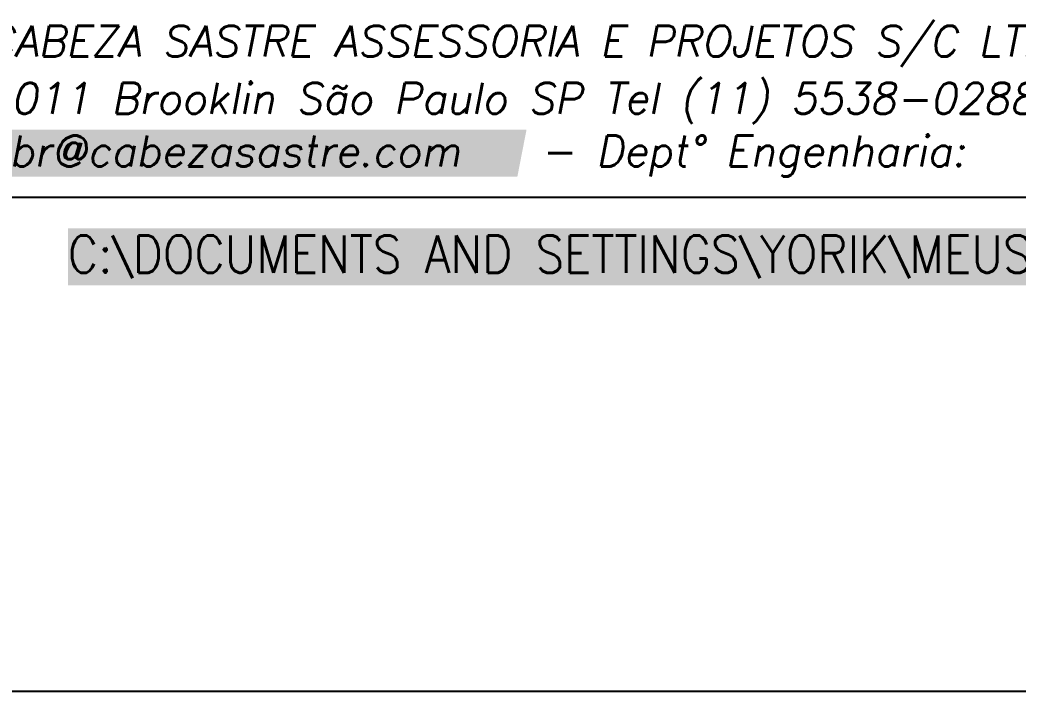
# Paper-space layout 'Layout1' of a CAD drawing. Extents: x 318 to 527, y 161 to 458.
# Drawn here: x 407.64 to 439.76, y 160.74 to 182.34 of the extents above; entities that cross this region are included whole.
import ezdxf
from ezdxf.enums import TextEntityAlignment as Align

# ---------------------------------------------------------------- set-up
doc = ezdxf.new("R2010")
doc.units = 0
doc.header["$LTSCALE"] = 10
doc.layers.get('0').update_dxf_attribs({"linetype": 'CONTINUOUS'})
doc.layers.add('ARQ-FLH', color=4, linetype='CONTINUOUS')
doc.styles.add('ARIAL', font='ARIAL.TTF')
doc.styles.add('ARIAL_BOLD', font='ARIALBD.TTF')
doc.styles.add('ROMANS', font='ROMANS.shx', dxfattribs={"width": 0.9})
doc.styles.add('ROMANS_ITALIC', font='ROMANS.shx', dxfattribs={"oblique": 11})

# ---------------------------------------------------------------- blocks, each defined once
blk = doc.blocks.new('*X69')
at = {"layer": 'ARQ-FLH', "color": 9, "linetype": 'CONTINUOUS'}
blk.add_solid([(-122.805, 16.658), (-122.512, 18.167), (-103.807, 16.658), (-103.513, 18.167)], dxfattribs=at)
at = {"layer": 'ARQ-FLH', "color": 2, "linetype": 'CONTINUOUS', "style": 'ROMANS_ITALIC', "oblique": 11}
for s, p in [(' C&S CABEZA SASTRE ASSESSORIA E PROJETOS S/C LTDA', (-125.083, 20.524)), ('Rua Nebraska 443 2ºandar 04560-011 Brooklin São Paulo SP Tel (11) 5538-0288 Fax (11) 5561-5709', (-144.412, 18.685)), (' - Dept° Engenharia:', (-103.743, 16.988)), ('arq.br@cabezasastre.com', (-122.741, 16.988))]:
    blk.add_text(s, height=0.99, dxfattribs=at).set_placement(p)
blk = doc.blocks.new('*X70')
at = {"layer": 'ARQ-FLH', "color": 9, "linetype": 'CONTINUOUS'}
blk.add_solid([(-118.269, 13.165), (-118.269, 14.993), (-24.257, 13.165), (-24.257, 14.993)], dxfattribs=at)
at = {"layer": 'ARQ-FLH', "color": 1, "linetype": 'CONTINUOUS', "style": 'ROMANS', "width": 0.9}
blk.add_text('C:\\DOCUMENTS AND SETTINGS\\YORIK\\MEUS DOCUMENTOS\\BACKUP\\LIBRARY\\BLOCKS\\SANITARY\\BANHEIRA01.DWG', height=1.2, dxfattribs=at).set_placement((-118.269, 13.565))
blk = doc.blocks.new('CR-A4')
at = {"layer": 'ARQ-FLH', "color": 6}
blk.add_line((-190, 16), (-6, 16), dxfattribs=at)
at = {"layer": 'ARQ-FLH', "color": 1}
blk.add_line((-209.9, 0.1), (-0.1, 0.1), dxfattribs=at)
at = {"layer": 'ARQ-FLH', "color": 2}
blk.add_blockref('*X69', (0, 0), dxfattribs=at)
at = {"layer": 'ARQ-FLH', "color": 1}
blk.add_blockref('*X70', (0, 0), dxfattribs=at)
at = {"layer": 'ARQ-FLH', "color": 4, "style": 'ROMANS'}
for tag, p in [('TITULO1', (-134.595, 40.924)), ('TITULO2', (-134.595, 36.226))]:
    blk.add_attdef(tag, p, '', height=2.687, dxfattribs=at)
at = {"layer": 'ARQ-FLH', "color": 3, "style": 'ROMANS'}
for tag, p in [('ESC', (-14.547, 42.073)), ('00/00/00', (-14.433, 35.823)), ('ARQ', (-15.215, 30.229)), ('DES', (-15.215, 24.022)), ('VER', (-15.215, 18.816))]:
    blk.add_attdef(tag, text='', height=1.612, dxfattribs=at).set_placement(p, align=Align.MIDDLE)
at = {"layer": 'ARQ-FLH', "color": 1, "style": 'ARIAL_BOLD'}
for tag, height, p in [('AAA', 7, (-40.788, 37.029)), ('222', 7, (-40.788, 27.052)), ('REV', 3, (-40.788, 19.436))]:
    blk.add_attdef(tag, text='', height=height, dxfattribs=at).set_placement(p, align=Align.MIDDLE)
at = {"layer": 'ARQ-FLH', "color": 1, "linetype": 'CONTINUOUS', "style": 'ARIAL', "width": 0.9}
for tag, p in [('NOME_DA_OBRA_1', (-170.042, 24.576)), ('NOME_DA_OBRA_2', (-170.042, 19.237))]:
    blk.add_attdef(tag, text='', height=3, dxfattribs=at).set_placement(p, align=Align.MIDDLE)

psp = doc.layouts.get("Layout1")

# ---------------------------------------------------------------- block references
psp.add_blockref('CR-A4', (527.455, 160.636))

doc.saveas('drawing.dxf')
